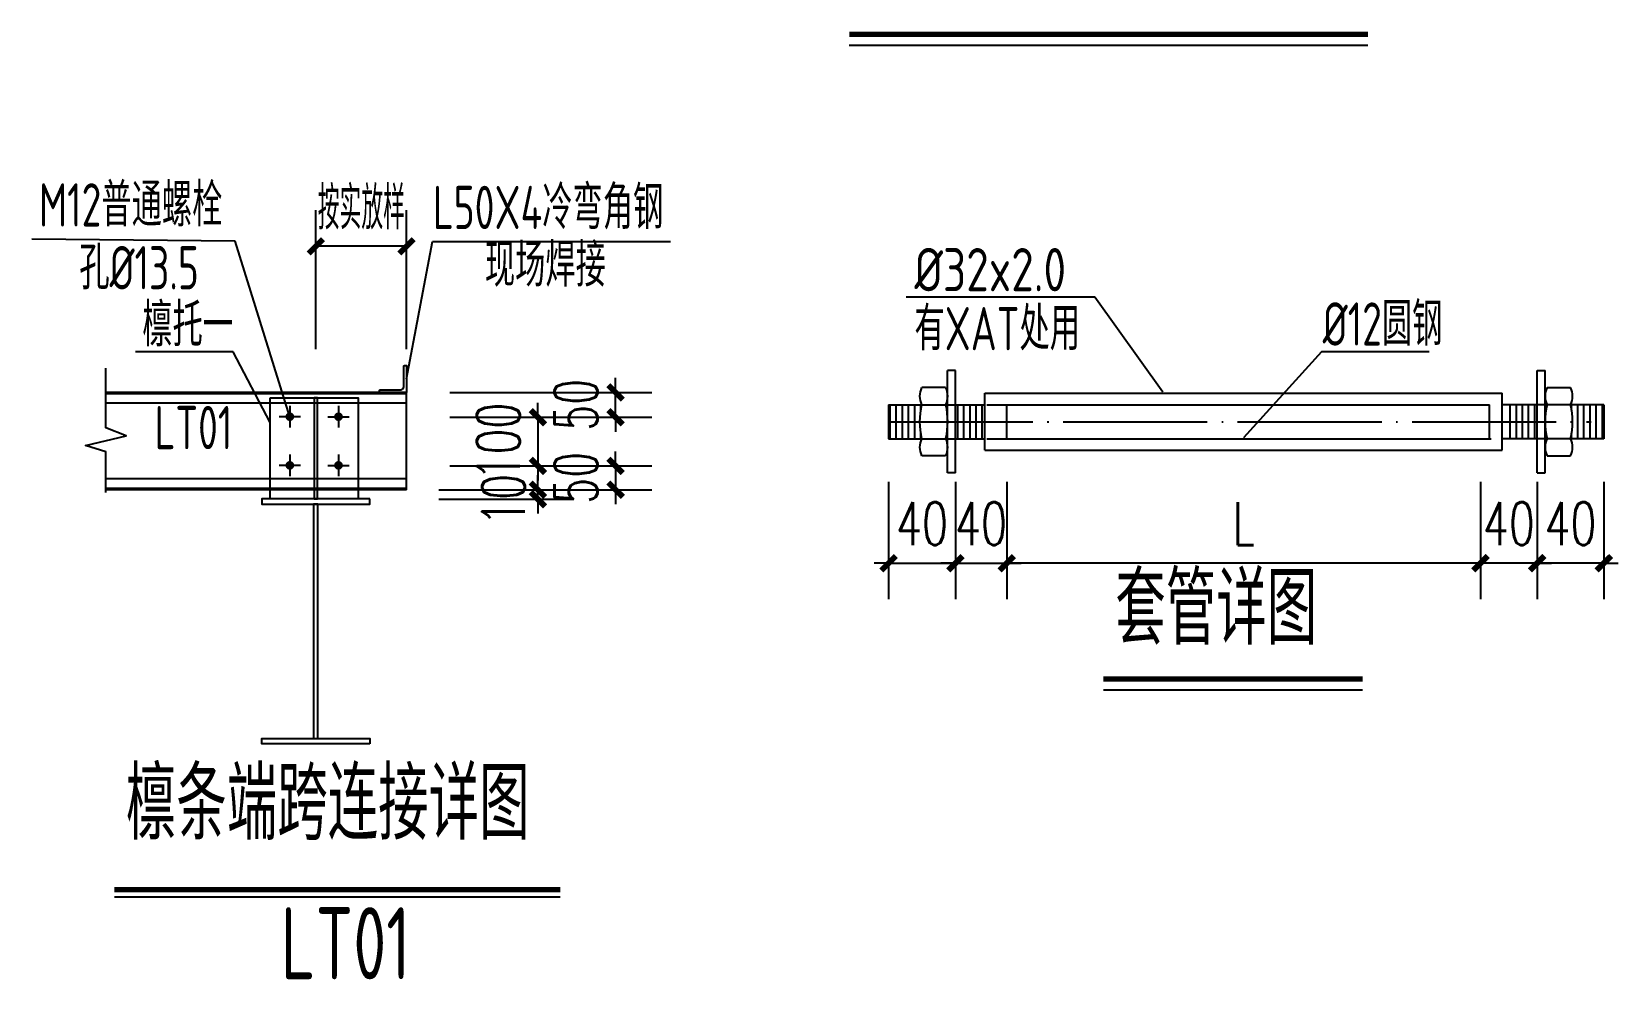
# Model space of a CAD drawing. Extents: x -33967 to 1773478, y -1022458 to -784650.
# Drawn here: x 1224468 to 1246476, y -974692 to -961546 of the extents above; entities that cross this region are included whole.
import ezdxf
from ezdxf.enums import TextEntityAlignment as Align

# ---------------------------------------------------------------- set-up
doc = ezdxf.new("R2010")
doc.units = 0
doc.header["$LTSCALE"] = 1000
doc.header["$MEASUREMENT"] = 0
doc.linetypes.add('DOTE', pattern=[2.42, 2, -0.2, 0.02, -0.2])
for name, color, linetype in [('AXIS', 3, 'Continuous'), ('BOLT', 251, 'Continuous'), ('DOTE', 1, 'DOTE'), ('GL', 150, 'Continuous'), ('LT', 27, 'Continuous'), ('NUM', 7, 'Continuous'), ('PZ', 202, 'Continuous'), ('TEXT', 7, 'Continuous'), ('THIN', 7, 'Continuous'), ('XG', 6, 'Continuous')]:
    doc.layers.add(name, color=color, linetype=linetype)
doc.styles.add('_TCH_DIM_T3', font='SIMPLEX', dxfattribs={"width": 0.705882, "bigfont": 'GBCBIG'})
doc.styles.add('TSSD_Label', font='tssdeng.shx', dxfattribs={"width": 0.7, "bigfont": 'hztxt.shx'})
doc.styles.add('TSSD_Norm', font='tssdeng.shx', dxfattribs={"bigfont": 'hztxt.shx'})
doc.dimstyles.new('TCH-200-1', dxfattribs={"dimtxt": 595, "dimasz": 200, "dimexe": 500, "dimexo": 600, "dimgap": 252.5, "dimtad": 1, "dimdec": 0, "dimzin": 0, "dimdsep": 46, "dimtxsty": '_TCH_DIM_T3', "dimblk": 'ARCHTICK', "dimcen": 0.09, "dimclrd": 3, "dimclre": 3, "dimclrt": 7, "dimazin": 2, "dimtfac": 1, "dimtdec": 0, "dimtix": 1, "dimtmove": 2, "dimatfit": 3, "dimfxl": 1, "dimtolj": 1, "dimtzin": 0, "dimarcsym": 0})
doc.dimstyles.new('TCH-200-5', dxfattribs={"dimtxt": 595, "dimasz": 200, "dimexe": 500, "dimexo": 600, "dimgap": 252.5, "dimtad": 1, "dimdec": 0, "dimlfac": 0.2, "dimzin": 0, "dimdsep": 46, "dimtxsty": '_TCH_DIM_T3', "dimblk": 'ARCHTICK', "dimcen": 0.09, "dimclrd": 124, "dimclre": 124, "dimclrt": 7, "dimazin": 2, "dimtfac": 1, "dimtdec": 0, "dimtix": 1, "dimtmove": 2, "dimatfit": 3, "dimfxl": 1, "dimtolj": 1, "dimtzin": 0, "dimarcsym": 0})

# ---------------------------------------------------------------- blocks, each defined once
blk = doc.blocks.new('_ArchTick')
at = {"color": 0, "linetype": 'ByBlock', "const_width": 0.4}
blk.add_lwpolyline([(-0.5, -0.5), (0.5, 0.5)], dxfattribs=at)
blk = doc.blocks.new('*D127')
at = {"layer": 'AXIS', "color": 3, "lineweight": -2, "transparency": 16777216}
for p, q in [((1244565, -967792), (1244565, -969420)), ((1245351, -967792), (1245351, -969420)), ((1244565, -968920), (1244365, -968920)), ((1245351, -968920), (1244565, -968920)), ((1245351, -968920), (1245551, -968920))]:
    blk.add_line(p, q, dxfattribs=at)
at = {"layer": 'Defpoints', "color": 0, "transparency": 16777216}
for p in [(1244565, -967192), (1245351, -967192), (1244565, -968920)]:
    blk.add_point(p, dxfattribs=at)
at = {"layer": 'AXIS', "color": 3, "lineweight": -2, "transparency": 16777216, "xscale": 200, "yscale": 200, "zscale": 200}
blk.add_blockref('_ArchTick', (1244565, -968920), dxfattribs=at)
at = {"layer": 'AXIS', "color": 3, "lineweight": -2, "transparency": 16777216, "xscale": 200, "yscale": 200, "zscale": 200, "rotation": 180}
blk.add_blockref('_ArchTick', (1245351, -968920), dxfattribs=at)
at = {"layer": 'AXIS', "color": 7, "transparency": 16777216, "insert": (1244958, -968370), "char_height": 595, "attachment_point": 5, "style": '_TCH_DIM_T3'}
blk.add_mtext('\\A1;40', dxfattribs=at)
blk = doc.blocks.new('*D128')
at = {"layer": 'AXIS', "color": 3, "lineweight": -2, "transparency": 16777216}
for p, q in [((1245351, -967792), (1245351, -969420)), ((1246276, -967792), (1246276, -969420)), ((1245351, -968920), (1245151, -968920)), ((1246276, -968920), (1245351, -968920)), ((1246276, -968920), (1246476, -968920))]:
    blk.add_line(p, q, dxfattribs=at)
at = {"layer": 'Defpoints', "color": 0, "transparency": 16777216}
for p in [(1245351, -967192), (1246276, -967192), (1245351, -968920)]:
    blk.add_point(p, dxfattribs=at)
at = {"layer": 'AXIS', "color": 3, "lineweight": -2, "transparency": 16777216, "xscale": 200, "yscale": 200, "zscale": 200}
blk.add_blockref('_ArchTick', (1245351, -968920), dxfattribs=at)
at = {"layer": 'AXIS', "color": 3, "lineweight": -2, "transparency": 16777216, "xscale": 200, "yscale": 200, "zscale": 200, "rotation": 180}
blk.add_blockref('_ArchTick', (1246276, -968920), dxfattribs=at)
at = {"layer": 'AXIS', "color": 7, "transparency": 16777216, "insert": (1245813, -968370), "char_height": 595, "attachment_point": 5, "style": '_TCH_DIM_T3'}
blk.add_mtext('\\A1;40', dxfattribs=at)
blk = doc.blocks.new('*D227')
at = {"layer": 'AXIS', "color": 3, "lineweight": -2, "transparency": 16777216}
for p, q in [((1237281, -967792), (1237281, -969420)), ((1237993, -967792), (1237993, -969420)), ((1237281, -968920), (1237081, -968920)), ((1237281, -968920), (1237993, -968920)), ((1237993, -968920), (1238193, -968920))]:
    blk.add_line(p, q, dxfattribs=at)
at = {"layer": 'Defpoints', "color": 0, "transparency": 16777216}
for p in [(1237281, -967192), (1237993, -967192), (1237993, -968920)]:
    blk.add_point(p, dxfattribs=at)
at = {"layer": 'AXIS', "color": 3, "lineweight": -2, "transparency": 16777216, "xscale": 200, "yscale": 200, "zscale": 200}
blk.add_blockref('_ArchTick', (1237281, -968920), dxfattribs=at)
at = {"layer": 'AXIS', "color": 3, "lineweight": -2, "transparency": 16777216, "xscale": 200, "yscale": 200, "zscale": 200, "rotation": 180}
blk.add_blockref('_ArchTick', (1237993, -968920), dxfattribs=at)
at = {"layer": 'AXIS', "color": 7, "transparency": 16777216, "insert": (1237637, -968370), "char_height": 595, "attachment_point": 5, "style": '_TCH_DIM_T3'}
blk.add_mtext('\\A1;40', dxfattribs=at)
blk = doc.blocks.new('*D228')
at = {"layer": 'AXIS', "color": 3, "lineweight": -2, "transparency": 16777216}
for p, q in [((1236355, -967792), (1236355, -969420)), ((1237281, -967792), (1237281, -969420)), ((1236355, -968920), (1236155, -968920)), ((1236355, -968920), (1237281, -968920)), ((1237281, -968920), (1237481, -968920))]:
    blk.add_line(p, q, dxfattribs=at)
at = {"layer": 'Defpoints', "color": 0, "transparency": 16777216}
for p in [(1236355, -967192), (1237281, -967192), (1237281, -968920)]:
    blk.add_point(p, dxfattribs=at)
at = {"layer": 'AXIS', "color": 3, "lineweight": -2, "transparency": 16777216, "xscale": 200, "yscale": 200, "zscale": 200}
blk.add_blockref('_ArchTick', (1236355, -968920), dxfattribs=at)
at = {"layer": 'AXIS', "color": 3, "lineweight": -2, "transparency": 16777216, "xscale": 200, "yscale": 200, "zscale": 200, "rotation": 180}
blk.add_blockref('_ArchTick', (1237281, -968920), dxfattribs=at)
at = {"layer": 'AXIS', "color": 7, "transparency": 16777216, "insert": (1236818, -968370), "char_height": 595, "attachment_point": 5, "style": '_TCH_DIM_T3'}
blk.add_mtext('\\A1;40', dxfattribs=at)
blk = doc.blocks.new('*D229')
at = {"layer": 'AXIS', "color": 3, "lineweight": -2, "transparency": 16777216}
for p, q in [((1237993, -967792), (1237993, -969420)), ((1244565, -967792), (1244565, -969420)), ((1244565, -968920), (1237993, -968920))]:
    blk.add_line(p, q, dxfattribs=at)
at = {"layer": 'Defpoints', "color": 0, "transparency": 16777216}
for p in [(1237993, -967192), (1244565, -967192), (1237993, -968920)]:
    blk.add_point(p, dxfattribs=at)
at = {"layer": 'AXIS', "color": 3, "lineweight": -2, "transparency": 16777216, "xscale": 200, "yscale": 200, "zscale": 200, "rotation": 180}
blk.add_blockref('_ArchTick', (1237993, -968920), dxfattribs=at)
at = {"layer": 'AXIS', "color": 3, "lineweight": -2, "transparency": 16777216, "xscale": 200, "yscale": 200, "zscale": 200}
blk.add_blockref('_ArchTick', (1244565, -968920), dxfattribs=at)
at = {"layer": 'AXIS', "color": 7, "transparency": 16777216, "insert": (1241279, -968370), "char_height": 595, "attachment_point": 5, "style": '_TCH_DIM_T3'}
blk.add_mtext('\\A1;L', dxfattribs=at)
blk = doc.blocks.new('*D213')
at = {"layer": 'AXIS', "color": 3, "lineweight": -2, "transparency": 16777216}
for p, q in [((1228409, -965950), (1228409, -964023)), ((1229667, -965950), (1229667, -964023)), ((1229667, -964523), (1228409, -964523))]:
    blk.add_line(p, q, dxfattribs=at)
at = {"layer": 'Defpoints', "color": 0, "transparency": 16777216}
for p in [(1228409, -964523), (1228409, -966550), (1229667, -966550)]:
    blk.add_point(p, dxfattribs=at)
at = {"layer": 'AXIS', "color": 3, "lineweight": -2, "transparency": 16777216, "xscale": 200, "yscale": 200, "zscale": 200, "rotation": 180}
blk.add_blockref('_ArchTick', (1228409, -964523), dxfattribs=at)
at = {"layer": 'AXIS', "color": 3, "lineweight": -2, "transparency": 16777216, "xscale": 200, "yscale": 200, "zscale": 200}
blk.add_blockref('_ArchTick', (1229667, -964523), dxfattribs=at)
at = {"layer": 'AXIS', "color": 7, "transparency": 16777216, "insert": (1229041, -963992), "char_height": 595, "attachment_point": 5, "style": '_TCH_DIM_T3'}
blk.add_mtext('\\A1;按实放样', dxfattribs=at)
blk = doc.blocks.new('*D196')
at = {"layer": 'Defpoints', "color": 0, "transparency": 16777216}
for p in [(1229667, -966550), (1232568, -966550), (1229667, -966895)]:
    blk.add_point(p, dxfattribs=at)
at = {"layer": 'GL', "color": 124, "lineweight": -2, "transparency": 16777216}
for p, q in [((1232568, -966550), (1232568, -966350)), ((1230267, -966550), (1233068, -966550)), ((1232568, -966895), (1232568, -966550)), ((1230267, -966895), (1233068, -966895)), ((1232568, -966895), (1232568, -967095))]:
    blk.add_line(p, q, dxfattribs=at)
at = {"layer": 'GL', "color": 124, "lineweight": -2, "transparency": 16777216, "xscale": 200, "yscale": 200, "zscale": 200}
for p, rotation in [((1232568, -966550), 270), ((1232568, -966895), 90)]:
    blk.add_blockref('_ArchTick', p, dxfattribs=dict(at, rotation=rotation))
at = {"layer": 'GL', "color": 7, "transparency": 16777216, "insert": (1232018, -966722), "char_height": 595, "attachment_point": 5, "rotation": 90, "style": '_TCH_DIM_T3'}
blk.add_mtext('\\A1;50', dxfattribs=at)
blk = doc.blocks.new('*D197')
at = {"layer": 'Defpoints', "color": 0, "transparency": 16777216}
for p in [(1229667, -966895), (1229667, -967570), (1231490, -967570)]:
    blk.add_point(p, dxfattribs=at)
at = {"layer": 'GL', "color": 124, "lineweight": -2, "transparency": 16777216}
for p, q in [((1231490, -966895), (1231490, -966695)), ((1230267, -966895), (1231990, -966895)), ((1231490, -966895), (1231490, -967570)), ((1230267, -967570), (1231990, -967570)), ((1231490, -967570), (1231490, -967770))]:
    blk.add_line(p, q, dxfattribs=at)
at = {"layer": 'GL', "color": 124, "lineweight": -2, "transparency": 16777216, "xscale": 200, "yscale": 200, "zscale": 200}
for p, rotation in [((1231490, -966895), 270), ((1231490, -967570), 90)]:
    blk.add_blockref('_ArchTick', p, dxfattribs=dict(at, rotation=rotation))
at = {"layer": 'GL', "color": 7, "transparency": 16777216, "insert": (1230940, -967232), "char_height": 595, "attachment_point": 5, "rotation": 90, "style": '_TCH_DIM_T3'}
blk.add_mtext('\\A1;100', dxfattribs=at)
blk = doc.blocks.new('*D198')
at = {"layer": 'Defpoints', "color": 0, "transparency": 16777216}
for p in [(1229667, -967570), (1229667, -967900), (1232568, -967900)]:
    blk.add_point(p, dxfattribs=at)
at = {"layer": 'GL', "color": 124, "lineweight": -2, "transparency": 16777216}
for p, q in [((1232568, -967570), (1232568, -967370)), ((1230267, -967570), (1233068, -967570)), ((1232568, -967570), (1232568, -967900)), ((1230267, -967900), (1233068, -967900)), ((1232568, -967900), (1232568, -968100))]:
    blk.add_line(p, q, dxfattribs=at)
at = {"layer": 'GL', "color": 124, "lineweight": -2, "transparency": 16777216, "xscale": 200, "yscale": 200, "zscale": 200}
for p, rotation in [((1232568, -967570), 270), ((1232568, -967900), 90)]:
    blk.add_blockref('_ArchTick', p, dxfattribs=dict(at, rotation=rotation))
at = {"layer": 'GL', "color": 7, "transparency": 16777216, "insert": (1232018, -967735), "char_height": 595, "attachment_point": 5, "rotation": 90, "style": '_TCH_DIM_T3'}
blk.add_mtext('\\A1;50', dxfattribs=at)
blk = doc.blocks.new('*D199')
at = {"layer": 'Defpoints', "color": 0, "transparency": 16777216}
for p in [(1229517, -967900), (1229517, -968032), (1231490, -967900)]:
    blk.add_point(p, dxfattribs=at)
at = {"layer": 'GL', "color": 124, "lineweight": -2, "transparency": 16777216}
for p, q in [((1231490, -967900), (1231490, -967700)), ((1230117, -967900), (1231990, -967900)), ((1230117, -968032), (1231990, -968032)), ((1231490, -968032), (1231490, -967900)), ((1231490, -968032), (1231490, -968232))]:
    blk.add_line(p, q, dxfattribs=at)
at = {"layer": 'GL', "color": 124, "lineweight": -2, "transparency": 16777216, "xscale": 200, "yscale": 200, "zscale": 200}
for p, rotation in [((1231490, -967900), 270), ((1231490, -968032), 90)]:
    blk.add_blockref('_ArchTick', p, dxfattribs=dict(at, rotation=rotation))
at = {"layer": 'GL', "color": 7, "transparency": 16777216, "insert": (1231012, -968041), "char_height": 595, "attachment_point": 5, "rotation": 90, "style": '_TCH_DIM_T3'}
blk.add_mtext('\\A1;10', dxfattribs=at)

msp = doc.modelspace()

# ---------------------------------------------------------------- hatches: boundary and pattern name
at = {"layer": 'AXIS', "linetype": 'ByBlock'}
h = msp.add_hatch(dxfattribs=at)
h.set_pattern_fill('ANSI31', color=3, scale=26.84933, angle=45, style=0)
h.set_pattern_definition([(90, (4918518.35, 1766160.175), (-85.2466239, 1e-14), [])])
edge = h.paths.add_edge_path()
edge.add_ellipse((1237841.6, -966956.1), major_axis=(743.6, 743.6), ratio=1, start_angle=122.03272, end_angle=135, ccw=False)
edge.add_line((1236816.8, -966720.1), (1236355.3, -966720.1))
edge.add_line((1236355.3, -966720.1), (1236355.3, -966956.1))
edge.add_line((1236355.3, -966956.1), (1236790, -966956.1))
edge = h.paths.add_edge_path()
edge.add_ellipse((1237841.6, -966956.1), major_axis=(743.6, 743.6), ratio=1, start_angle=135, end_angle=147.96728, ccw=False)
edge.add_line((1236790, -966956.1), (1236355.3, -966956.1))
edge.add_line((1236355.3, -966956.1), (1236355.3, -967192))
edge.add_line((1236355.3, -967192), (1236816.8, -967192))
h.paths.add_polyline_path([(1237438, -966720.1), (1237280.7, -966720.1), (1237280.7, -966956.1), (1237438, -966956.1)])
h.paths.add_polyline_path([(1237438, -966956.1), (1237280.7, -966956.1), (1237280.7, -967192), (1237438, -967192)])
h.paths.add_polyline_path([(1237699, -966720.1), (1237438, -966720.1), (1237438, -966956.1), (1237699, -966956.1)])
h.paths.add_polyline_path([(1237699, -966956.1), (1237438, -966956.1), (1237438, -967192), (1237699, -967192)])
h = msp.add_hatch(dxfattribs=at)
h.set_pattern_fill('ANSI31', color=3, scale=26.84933, angle=45, style=0)
h.set_pattern_definition([(90, (-2435886.936, 1766160.175), (85.2466239, 1e-14), [])])
edge = h.paths.add_edge_path()
edge.add_ellipse((1244789.8, -966956.1), major_axis=(-743.6, 743.6), ratio=1, start_angle=225, end_angle=237.96728)
edge.add_line((1245814.6, -966720.1), (1246276.1, -966720.1))
edge.add_line((1246276.1, -966720.1), (1246276.1, -966956.1))
edge.add_line((1246276.1, -966956.1), (1245841.5, -966956.1))
edge = h.paths.add_edge_path()
edge.add_ellipse((1244789.8, -966956.1), major_axis=(-743.6, 743.6), ratio=1, start_angle=212.03272, end_angle=225)
edge.add_line((1245841.5, -966956.1), (1246276.1, -966956.1))
edge.add_line((1246276.1, -966956.1), (1246276.1, -967192))
edge.add_line((1246276.1, -967192), (1245814.6, -967192))
h.paths.add_polyline_path([(1245193.4, -966720.1), (1245350.8, -966720.1), (1245350.8, -966956.1), (1245193.4, -966956.1)])
h.paths.add_polyline_path([(1245193.4, -966956.1), (1245350.8, -966956.1), (1245350.8, -967192), (1245193.4, -967192)])
h.paths.add_polyline_path([(1244932.4, -966720.1), (1245193.4, -966720.1), (1245193.4, -966956.1), (1244932.4, -966956.1)])
h.paths.add_polyline_path([(1244932.4, -966956.1), (1245193.4, -966956.1), (1245193.4, -967192), (1244932.4, -967192)])
at = {"layer": 'PZ'}
h = msp.add_hatch(color=256, dxfattribs=at)
edge = h.paths.add_edge_path()
edge.add_line((1236816.8, -966720.1), (1236790, -966720.1))
edge.add_line((1236790, -966720.1), (1236790, -966956.1))
edge.add_ellipse((1237841.6, -966956.1), major_axis=(-743.6, 743.6), ratio=1, start_angle=32.03272, end_angle=45, ccw=False)
edge = h.paths.add_edge_path()
edge.add_ellipse((1237062.9, -966602.1), major_axis=(-193, 193), ratio=1, start_angle=45, end_angle=70.61072, ccw=False)
edge.add_line((1236790, -966602.1), (1236790, -966720.1))
edge.add_line((1236790, -966720.1), (1236816.8, -966720.1))
h = msp.add_hatch(color=256, dxfattribs=at)
edge = h.paths.add_edge_path()
edge.add_line((1237143.7, -966720.1), (1237170.5, -966720.1))
edge.add_line((1237170.5, -966720.1), (1237170.5, -966956.1))
edge.add_ellipse((1236118.9, -966956.1), major_axis=(743.6, 743.6), ratio=1, start_angle=315, end_angle=327.96728)
edge = h.paths.add_edge_path()
edge.add_ellipse((1236897.6, -966602.1), major_axis=(193, 193), ratio=1, start_angle=289.38928, end_angle=315)
edge.add_line((1237170.5, -966602.1), (1237170.5, -966720.1))
edge.add_line((1237170.5, -966720.1), (1237143.7, -966720.1))
h = msp.add_hatch(color=256, dxfattribs=at)
edge = h.paths.add_edge_path()
edge.add_line((1245487.7, -966720.1), (1245460.9, -966720.1))
edge.add_line((1245460.9, -966720.1), (1245460.9, -966956.1))
edge.add_ellipse((1246512.5, -966956.1), major_axis=(-743.6, 743.6), ratio=1, start_angle=32.03272, end_angle=45, ccw=False)
edge = h.paths.add_edge_path()
edge.add_ellipse((1245733.8, -966602.1), major_axis=(-193, 193), ratio=1, start_angle=45, end_angle=70.61072, ccw=False)
edge.add_line((1245460.9, -966602.1), (1245460.9, -966720.1))
edge.add_line((1245460.9, -966720.1), (1245487.7, -966720.1))
h = msp.add_hatch(color=256, dxfattribs=at)
edge = h.paths.add_edge_path()
edge.add_line((1245814.6, -966720.1), (1245841.5, -966720.1))
edge.add_line((1245841.5, -966720.1), (1245841.5, -966956.1))
edge.add_ellipse((1244789.8, -966956.1), major_axis=(743.6, 743.6), ratio=1, start_angle=315, end_angle=327.96728)
edge = h.paths.add_edge_path()
edge.add_ellipse((1245568.5, -966602.1), major_axis=(193, 193), ratio=1, start_angle=289.38928, end_angle=315)
edge.add_line((1245841.5, -966602.1), (1245841.5, -966720.1))
edge.add_line((1245841.5, -966720.1), (1245814.6, -966720.1))
h = msp.add_hatch(color=256, dxfattribs=at)
edge = h.paths.add_edge_path()
edge.add_line((1236816.8, -967192), (1236790, -967192))
edge.add_line((1236790, -967192), (1236790, -966956.1))
edge.add_ellipse((1237841.6, -966956.1), major_axis=(743.6, 743.6), ratio=1, start_angle=135, end_angle=147.96728)
edge = h.paths.add_edge_path()
edge.add_ellipse((1237062.9, -967310), major_axis=(193, 193), ratio=1, start_angle=109.38928, end_angle=135)
edge.add_line((1236790, -967310), (1236790, -967192))
edge.add_line((1236790, -967192), (1236816.8, -967192))
h = msp.add_hatch(color=256, dxfattribs=at)
edge = h.paths.add_edge_path()
edge.add_line((1237143.7, -967192), (1237170.5, -967192))
edge.add_line((1237170.5, -967192), (1237170.5, -966956.1))
edge.add_ellipse((1236118.9, -966956.1), major_axis=(-743.6, 743.6), ratio=1, start_angle=212.03272, end_angle=225, ccw=False)
edge = h.paths.add_edge_path()
edge.add_ellipse((1236897.6, -967310), major_axis=(-193, 193), ratio=1, start_angle=225, end_angle=250.61072, ccw=False)
edge.add_line((1237170.5, -967310), (1237170.5, -967192))
edge.add_line((1237170.5, -967192), (1237143.7, -967192))
h = msp.add_hatch(color=256, dxfattribs=at)
edge = h.paths.add_edge_path()
edge.add_line((1245487.7, -967192), (1245460.9, -967192))
edge.add_line((1245460.9, -967192), (1245460.9, -966956.1))
edge.add_ellipse((1246512.5, -966956.1), major_axis=(743.6, 743.6), ratio=1, start_angle=135, end_angle=147.96728)
edge = h.paths.add_edge_path()
edge.add_ellipse((1245733.8, -967310), major_axis=(193, 193), ratio=1, start_angle=109.38928, end_angle=135)
edge.add_line((1245460.9, -967310), (1245460.9, -967192))
edge.add_line((1245460.9, -967192), (1245487.7, -967192))
h = msp.add_hatch(color=256, dxfattribs=at)
edge = h.paths.add_edge_path()
edge.add_line((1245814.6, -967192), (1245841.5, -967192))
edge.add_line((1245841.5, -967192), (1245841.5, -966956.1))
edge.add_ellipse((1244789.8, -966956.1), major_axis=(-743.6, 743.6), ratio=1, start_angle=212.03272, end_angle=225, ccw=False)
edge = h.paths.add_edge_path()
edge.add_ellipse((1245568.5, -967310), major_axis=(-193, 193), ratio=1, start_angle=225, end_angle=250.61072, ccw=False)
edge.add_line((1245841.5, -967310), (1245841.5, -967192))
edge.add_line((1245841.5, -967192), (1245814.6, -967192))

# ---------------------------------------------------------------- linework, layer by layer
at = {"layer": 'AXIS'}
for p, q in [((1227288.9, -964452.2), (1224468.4, -964422)), ((1228048.6, -966887.1), (1227288.9, -964452.2)), ((1229666.9, -966362.1), (1230026.5, -964454.7)), ((1230026.5, -964454.7), (1233328.7, -964454.7)), ((1236598, -965225.8), (1239216.7, -965225.8)), ((1239216.7, -965225.8), (1240158.6, -966540.2)), ((1227261, -965984.9), (1225907.6, -965984.9)), ((1227773.6, -966969.6), (1227261, -965984.9)), ((1242360.7, -965988.6), (1241277.2, -967182)), ((1243852.7, -965988.6), (1242360.7, -965988.6))]:
    msp.add_line(p, q, dxfattribs=at)
at = {"layer": 'AXIS', "color": 3, "linetype": 'ByBlock'}
for p, q in [((1236355.3, -966720.1), (1236355.3, -967192)), ((1236355.3, -966720.1), (1237691.5, -966720.1)), ((1237716.1, -966720.1), (1244689.3, -966720.1)), ((1237993.1, -967192), (1237993.1, -966720.1)), ((1244689.3, -967192), (1244689.3, -966720.1)), ((1246276.1, -966720.1), (1244866.4, -966720.1)), ((1246276.1, -966720.1), (1246276.1, -967192)), ((1236355.3, -967192), (1237691.5, -967192)), ((1237716.1, -967192), (1244714.6, -967192)), ((1246276.1, -967192), (1244866.4, -967192))]:
    msp.add_line(p, q, dxfattribs=at)
at = {"layer": 'BOLT'}
for p, q in [((1228048.6, -966737.1), (1228048.6, -967037.1)), ((1228723.6, -966737.1), (1228723.6, -967037.1)), ((1228198.6, -966887.1), (1227898.6, -966887.1)), ((1228573.6, -966887.1), (1228873.6, -966887.1)), ((1228048.6, -967412.1), (1228048.6, -967712.1)), ((1228723.6, -967412.1), (1228723.6, -967712.1)), ((1228198.6, -967562.1), (1227898.6, -967562.1)), ((1228573.6, -967562.1), (1228873.6, -967562.1))]:
    msp.add_line(p, q, dxfattribs=at)
at = {"layer": 'BOLT', "const_width": 60}
for points in [[(1228018.6, -966887.1, 1), (1228078.6, -966887.1, 1)], [(1228753.6, -966887.1, -1), (1228693.6, -966887.1, -1)], [(1228018.6, -967562.1, 1), (1228078.6, -967562.1, 1)], [(1228753.6, -967562.1, -1), (1228693.6, -967562.1, -1)]]:
    msp.add_lwpolyline(points, format="xyb", close=True, dxfattribs=at)
at = {"layer": 'DOTE'}
msp.add_line((1236355.3, -966956.1), (1246099, -966956.1), dxfattribs=at)
at = {"layer": 'GL'}
for points in [[(1229158.6, -968024.6), (1227658.6, -968024.6), (1227658.6, -968099.6), (1229158.6, -968099.6)], [(1228438.6, -968099.6), (1228378.6, -968099.6), (1228378.6, -971349.6), (1228438.6, -971349.6)], [(1229158.6, -971424.6), (1227658.6, -971424.6), (1227658.6, -971349.6), (1229158.6, -971349.6)]]:
    msp.add_lwpolyline(points, close=True, dxfattribs=at)
at = {"layer": 'LT', "linetype": 'ByBlock'}
for p, q in [((1229666.9, -966549.6), (1225497.4, -966549.6)), ((1229666.9, -966568.4), (1225497.4, -966568.4)), ((1229666.9, -967899.6), (1229666.9, -966549.6)), ((1229666.9, -966699.6), (1225497.4, -966699.6)), ((1229666.9, -967749.6), (1225497.4, -967749.6)), ((1229666.9, -967880.9), (1225497.4, -967880.9)), ((1229666.9, -967899.6), (1225497.4, -967899.6))]:
    msp.add_line(p, q, dxfattribs=at)
msp.add_lwpolyline([(1225497.4, -967937.1), (1225497.4, -967899.6), (1225497.4, -967375.4), (1225216.2, -967285.4), (1225778, -967152.3), (1225497.4, -967042.4), (1225497.4, -966549.6), (1225497.4, -966212.1)], dxfattribs=at)
at = {"layer": 'NUM', "const_width": 75}
for points in [[(1235809.3, -961583.4), (1243004.2, -961583.4)], [(1239334.6, -970527.7), (1242929.4, -970527.7)]]:
    msp.add_lwpolyline(points, dxfattribs=at)
at = {"layer": 'NUM'}
for points in [[(1235809.3, -961733.4), (1243004.2, -961733.4)], [(1239334.6, -970677.7), (1242929.4, -970677.7)]]:
    msp.add_lwpolyline(points, dxfattribs=at)
at = {"layer": 'NUM', "linetype": 'ByBlock', "const_width": 75}
msp.add_lwpolyline([(1225615.9, -973450.5), (1231798.8, -973450.5)], dxfattribs=at)
at = {"layer": 'PZ'}
for p, q in [((1237280.7, -966248.1), (1237170.5, -966248.1)), ((1237170.5, -967664), (1237170.5, -966248.1)), ((1237280.7, -967664), (1237280.7, -966248.1)), ((1245350.8, -966248.1), (1245460.9, -966248.1)), ((1245350.8, -967664), (1245350.8, -966248.1)), ((1245460.9, -967664), (1245460.9, -966248.1)), ((1237143.7, -966484.1), (1236816.8, -966484.1)), ((1245487.7, -966484.1), (1245814.6, -966484.1)), ((1237143.7, -967428), (1236816.8, -967428)), ((1245487.7, -967428), (1245814.6, -967428)), ((1237280.7, -967664), (1237170.5, -967664)), ((1245350.8, -967664), (1245460.9, -967664))]:
    msp.add_line(p, q, dxfattribs=at)
at = {"layer": 'PZ', "extrusion": (0, 0, -1)}
for centre, major_axis, start_param, end_param in [((1237062.9, -966602.1), (-193, 193), 5.0507957, 5.9447786), ((1236897.6, -966602.1), (193, 193), 0.3384067, 1.2323896), ((1237841.6, -966956.1), (0, 1051.6), 4.486078, 4.9387216), ((1236118.9, -966956.1), (0, 1051.6), 1.3444854, 1.797129), ((1237062.9, -967310), (193, 193), 3.4799994, 4.3739822), ((1236897.6, -967310), (193, 193), 0.3384067, 1.2323896)]:
    msp.add_ellipse(centre, major_axis=major_axis, ratio=1, start_param=start_param, end_param=end_param, dxfattribs=at)
at = {"layer": 'PZ'}
for centre, major_axis, start_param, end_param in [((1245733.8, -966602.1), (-193, 193), 0.3384067, 1.2323896), ((1245568.5, -966602.1), (193, 193), 5.0507957, 5.9447786), ((1246512.5, -966956.1), (0, 1051.6), 1.3444854, 1.797129), ((1244789.8, -966956.1), (0, 1051.6), 4.486078, 4.9387216), ((1245733.8, -967310), (-193, 193), 0.3384067, 1.2323896), ((1245568.5, -967310), (-193, 193), 3.4799994, 4.3739822)]:
    msp.add_ellipse(centre, major_axis=major_axis, ratio=1, start_param=start_param, end_param=end_param, dxfattribs=at)
at = {"layer": 'THIN', "linetype": 'ByBlock'}
msp.add_lwpolyline([(1225615.9, -973550.5), (1231798.8, -973550.5)], dxfattribs=at)
at = {"layer": 'XG'}
for p, q in [((1237691.5, -967349.4), (1237691.5, -966562.8)), ((1237691.5, -966562.8), (1244866.4, -966562.8)), ((1244866.4, -967349.4), (1244866.4, -966562.8)), ((1237691.5, -967349.4), (1244866.4, -967349.4))]:
    msp.add_line(p, q, dxfattribs=at)
msp.add_lwpolyline([(1229666.9, -966549.6), (1229291.9, -966549.6), (1229291.9, -966524.6, -0.4142136), (1229304.4, -966512.1), (1229588.2, -966512.1, 0.4142136), (1229629.4, -966470.9), (1229629.4, -966187.1, -0.4142136), (1229641.9, -966174.6), (1229666.9, -966174.6)], format="xyb", close=True, dxfattribs=at)
for points in [[(1227773.6, -966624.6), (1228998.6, -966624.6), (1228998.6, -968024.6), (1227773.6, -968024.6)], [(1228431.1, -966624.6), (1228386.1, -966624.6), (1228386.1, -968024.6), (1228431.1, -968024.6)]]:
    msp.add_lwpolyline(points, close=True, dxfattribs=at)

# ---------------------------------------------------------------- texts
at = {"layer": 'TEXT', "style": 'TSSD_Label', "width": 0.7}
for s, height, p in [('檩托一', 600, (1226001.7, -965913.1)), ('%%C12圆钢', 600, (1242376.1, -965901.2)), ('有XAT处用', 600, (1236712.5, -965964.8)), ('LT01', 1000, (1227922.7, -974692.2))]:
    msp.add_text(s, height=height, dxfattribs=at).set_placement(p)
for s, p in [('套管详图', (1239498.3, -970350.8)), ('檩条端跨连接详图', (1225773.9, -973056.6))]:
    msp.add_text(s, height=1000, dxfattribs=at).set_placement(p, align=Align.BOTTOM_LEFT)
at = {"layer": 'THIN', "style": 'TSSD_Norm'}
for s, width, p in [('M12普通螺栓', 0.7, (1224568.8, -964248.6)), ('L50X4冷弯角钢', 0.7, (1230032.7, -964283.3)), ('孔%%C13.5', 0.7, (1225128.3, -965120.3)), ('现场焊接', 0.7, (1230753.7, -965082.4)), ('%%C32x2.0', 0.8, (1236712.5, -965146.8)), ('LT01', 0.7, (1226172.1, -967337.7))]:
    msp.add_text(s, height=600, dxfattribs=dict(at, width=width)).set_placement(p)

# ---------------------------------------------------------------- dimensions: what is measured, and where the dimension line sits
at = {"layer": 'AXIS'}
dim = msp.add_linear_dim(base=(1228408.6, -964523.3), p1=(1229666.9, -966549.6), p2=(1228408.6, -966549.6), angle=180, text='按实放样', dimstyle='TCH-200-1', dxfattribs=at)
dim.commit()
dim.dimension.update_dxf_attribs({"geometry": '*D213', "text_midpoint": (1229041, -963992.3), "dimtype": 128})
for base, p1, p2, text, picture, middle in [((1237280.7, -968919.7), (1236355.3, -967192), (1237280.7, -967192), '40', '*D228', (1236818, -968369.7)), ((1237993.1, -968919.7), (1237280.7, -967192), (1237993.1, -967192), '40', '*D227', (1237636.9, -968369.7)), ((1237993.1, -968919.7), (1244564.7, -967192), (1237993.1, -967192), 'L', '*D229', (1241278.9, -968369.7))]:
    dim = msp.add_linear_dim(base=base, p1=p1, p2=p2, text=text, dimstyle='TCH-200-1', dxfattribs=at)
    dim.commit()
    dim.dimension.update_dxf_attribs({"geometry": picture, "text_midpoint": middle})
for base, p1, p2, picture, middle in [((1244564.7, -968919.7), (1245350.8, -967192), (1244564.7, -967192), '*D127', (1244957.7, -968369.7)), ((1245350.8, -968919.7), (1246276.1, -967192), (1245350.8, -967192), '*D128', (1245813.4, -968369.7))]:
    dim = msp.add_linear_dim(base=base, p1=p1, p2=p2, angle=180, text='40', dimstyle='TCH-200-1', dxfattribs=at)
    dim.commit()
    dim.dimension.update_dxf_attribs({"geometry": picture, "text_midpoint": middle})
at = {"layer": 'GL'}
for base, p1, p2, text, picture, middle in [((1232567.6, -966549.6), (1229666.9, -966894.9), (1229666.9, -966549.6), '50', '*D196', (1232017.6, -966722.3)), ((1231490.2, -967569.9), (1229666.9, -966894.9), (1229666.9, -967569.9), '100', '*D197', (1230940.2, -967232.4)), ((1232567.6, -967899.6), (1229666.9, -967569.9), (1229666.9, -967899.6), '50', '*D198', (1232017.6, -967734.8))]:
    dim = msp.add_linear_dim(base=base, p1=p1, p2=p2, angle=90, text=text, dimstyle='TCH-200-5', dxfattribs=at)
    dim.commit()
    dim.dimension.update_dxf_attribs({"geometry": picture, "text_midpoint": middle})
dim = msp.add_linear_dim(base=(1231490.2, -967899.6), p1=(1229516.9, -968032.4), p2=(1229516.9, -967899.6), angle=90, text='10', dimstyle='TCH-200-5', dxfattribs=at)
dim.commit()
dim.dimension.update_dxf_attribs({"geometry": '*D199', "text_midpoint": (1231011.9, -968041.3), "dimtype": 128})

doc.saveas('drawing.dxf')
